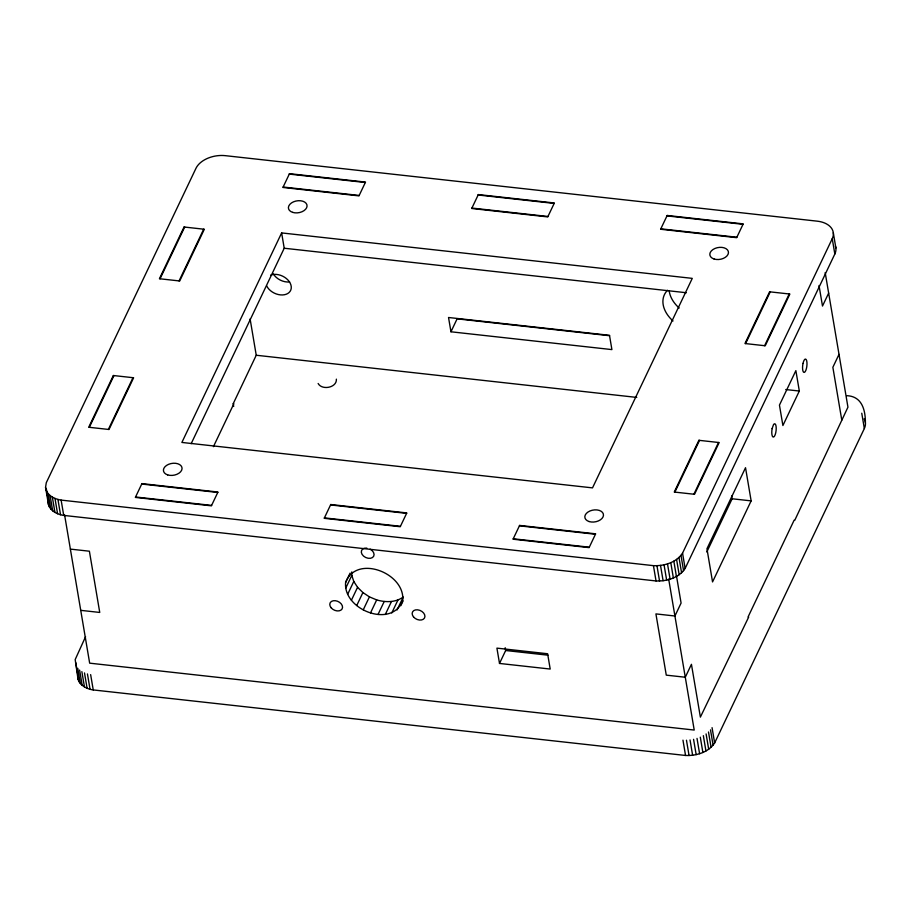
<?xml version="1.0" encoding="UTF-8"?>
<svg xmlns="http://www.w3.org/2000/svg" width="911" height="911" viewBox="0 0 911 911"><rect width="100%" height="100%" fill="white"/><g stroke="black" fill="none" stroke-linecap="round" stroke-linejoin="round"><path stroke-width="1.37" d="M48.545 504.933L45.55 487.374L46.279 482.728L195.979 168.296A23.504 14.986 -9.6 0 1 225.336 155.667L817.247 221.168A23.504 14.986 -9.6 0 1 832.244 238.705L834.829 254.021L685.129 568.441C678.957 577.859 666.806 581.434 656.034 580.956L63.724 515.41C56.209 514.499 47.019 509.067 48.249 500.367M77.765 674.88C76.535 683.58 85.736 689.012 93.241 689.934L685.55 755.47C696.323 755.948 708.473 752.372 714.645 742.955L864.345 428.534A23.504 14.986 -9.6 0 0 864.14 418.844M345.611 582.493C356.235 553.956 405.338 573.076 402.719 600.474C392.094 629.011 342.98 609.892 345.611 582.493L350.086 573.087M89.346 427.316L113.977 375.583M160.051 278.812L184.682 227.078M108.363 429.423L132.995 377.689M179.068 280.907L203.7 229.185M85.566 636.709L75.18 659.575L78.061 679.458M281.636 232.92L181.881 442.439L592.514 487.875L692.269 278.367L281.636 232.92L284.221 248.236L191.162 443.691M233.683 406.477L233.216 403.698L256.242 355.244L250.104 318.941M213.425 446.663L233.854 403.767L233.216 403.698M450.956 331.786L448.531 317.495L609.493 335.305L611.907 349.596L450.956 331.786L457.106 318.85L609.596 335.726M345.645 588.335L351.805 575.399L351.783 571.903M347.626 594.382L353.787 581.446L351.805 575.399M351.407 600.235L357.567 587.299L353.787 581.446M356.748 605.496L362.908 592.56L357.567 587.299M363.273 609.801L369.422 596.864L362.908 592.56M370.538 612.852L376.687 599.916C385.444 602.478 395.59 602.626 403.231 597.024L397.071 609.96M378.042 614.447L384.203 601.522M385.296 614.481L391.457 601.556M391.787 612.955L397.948 600.019M400.806 605.701L403.038 600.998M499.513 663.447L496.916 648.131L547.613 653.745L550.198 669.05L499.513 663.447L505.662 650.511L505.195 647.732M674.88 492.111L699.511 440.377M745.597 343.606L770.228 291.873M693.897 494.217L718.528 442.484M764.602 345.702L789.233 293.98M45.55 487.374C46.256 495.049 54.307 499.091 61.128 500.105L653.449 565.651C664.21 566.118 676.372 562.554 682.544 553.136L832.244 238.705M828.657 293.126L822.496 306.05L819.023 285.53M706.811 551.964L732.137 498.772L731.658 496.017M799.323 391.035L782.902 425.528L779.452 405.122L795.872 370.629L799.323 391.035L785.749 389.544M751.142 500.879L712.55 581.924L706.947 548.752L745.528 467.707L751.142 500.879L732.137 498.772M839.02 354.356L832.859 367.292L841.787 420.108M289.288 174.103L365.334 182.507M478.138 195L554.173 203.415M666.977 215.896L743.023 224.311M283.139 187.028L359.173 195.444M660.817 228.82L736.862 237.236M471.909 208.061L547.955 216.476M284.221 248.236L686.393 292.738M636.755 397.412L256.242 355.244M141.717 484.048L217.763 492.464M330.556 504.945L406.602 513.36M519.407 525.841L595.441 534.256M135.557 496.985L211.603 505.4M324.407 517.881L400.453 526.296M513.246 538.777L589.292 547.192M70.375 549.105L89.392 551.212L99.743 612.443L80.737 610.347M505.662 650.511L547.91 655.18M846.763 395.681C861.715 396.262 865.404 409.449 865.404 422.579M369.422 596.864L376.687 599.916M318.133 383.485C321.959 390.58 337.059 387.71 336.375 379.147M833.303 232.749L835.888 248.054M861.76 413.23L864.345 428.534M825.184 272.594L847.947 407.171L794.756 520.295L794.119 520.227L748.045 616.998L748.671 617.077L700.377 717.128L691.438 664.313L685.288 677.237L666.271 675.142L655.92 613.9L674.926 616.007L681.086 603.071L676.452 575.706M682.544 553.136L685.129 568.441M712.06 727.65L714.645 742.955M680.984 555.357L683.569 570.673M710.5 729.882L713.085 745.187M678.98 557.475L681.576 572.78M708.496 731.988L711.092 747.293M676.577 559.411L679.173 574.727M706.093 733.936L708.69 749.241M673.833 561.153L676.417 576.458M703.349 735.667L705.934 750.983M670.781 562.656L673.366 577.961M700.297 737.17L702.882 752.475M667.501 563.875L670.086 579.18M697.017 738.4L699.602 753.704M668.674 579.054L694.216 730.053L89.665 663.162L64.59 514.897M664.051 564.809L666.647 580.113M693.567 739.322L696.163 754.627M660.521 565.412L663.106 580.728M690.037 739.937L692.622 755.242M656.956 565.697L659.541 581.013M686.473 740.222L689.058 755.526M653.449 565.651L656.034 580.956M682.965 740.165L685.55 755.47M61.128 500.105L63.724 515.41M90.644 674.618L93.241 689.934M57.928 499.41L60.513 514.715M87.445 673.935L90.041 689.24M54.979 498.408L57.575 513.713M84.495 672.922L87.092 688.238M52.348 497.11L54.933 512.426M81.865 671.635L84.461 686.94M50.094 495.55L52.679 510.866M79.61 670.075L82.195 685.379M48.249 493.762L50.834 509.067M77.765 668.275L80.35 683.592M46.37 489.23L49.445 507.085M75.647 662.354L76.114 665.144M76.376 666.294L78.961 681.599M835.444 246.141A23.504 14.986 -9.6 0 1 834.829 254.021M370.117 549.151A6.719 4.726 25.5 0 1 372.428 557.578A6.719 4.726 25.5 0 1 362.031 554.298A6.719 4.726 25.5 0 1 366.826 548.115M289.607 281.954A13.437 9.452 25.5 0 1 273.346 273.904M270.669 275.122A13.437 9.452 25.5 0 1 289.265 281.624A13.437 9.452 25.5 0 1 284.46 294.731A13.437 9.452 25.5 0 1 266.707 285.952M679.173 308.032A30.894 21.727 25.5 0 1 669.243 291.235M673.013 320.968A30.894 21.727 25.5 0 1 667.524 290.279M772.129 428.603L771.879 430.322A6.719 2.118 -83.7 0 0 773.678 437.007A6.719 2.118 -83.7 0 0 776.218 428.204A6.719 2.118 -83.7 0 0 773.53 424.583L772.129 428.603M803.001 363.478L802.716 365.186A6.719 2.118 -83.7 0 0 803.935 372.405A6.719 2.118 -83.7 0 0 806.839 366.302A6.719 2.118 -83.7 0 0 805.62 359.093L805.062 359.173A6.719 2.118 -83.7 0 0 803.001 363.478M113.34 375.514L88.72 427.248L108.99 429.491L133.621 377.758L113.34 375.514M184.056 227.01L159.425 278.732L179.706 280.975L204.326 229.253L184.056 227.01M141.922 483.616L135.352 497.417L211.398 505.833L217.968 492.031L141.922 483.616M289.493 173.671L282.934 187.461L358.968 195.876L365.539 182.086L289.493 173.671M330.761 504.512L324.202 518.313L400.236 526.729L406.807 512.927L330.761 504.512M478.343 194.567L471.704 208.494L547.75 216.909L554.378 202.982L478.343 194.567M519.612 525.419L513.041 539.21L589.087 547.625L595.657 533.823L519.612 525.419M667.182 215.463L660.612 229.253L736.657 237.669L743.228 223.878L667.182 215.463M698.885 440.309L674.254 492.042L694.524 494.286L719.155 442.552L698.885 440.309M769.59 291.805L744.959 343.527L765.24 345.77L789.871 294.048L769.59 291.805M589.075 521.536A9.406 5.99 -9.6 0 0 603.469 515.353A9.406 5.99 -9.6 0 0 589.907 511.003A9.406 5.99 -9.6 0 0 589.075 521.536M714.076 259.009A9.406 5.99 -9.6 0 0 728.458 252.814A9.406 5.99 -9.6 0 0 714.907 248.475A9.406 5.99 -9.6 0 0 714.076 259.009M167.67 474.904A9.406 5.99 -9.6 0 0 182.052 468.721A9.406 5.99 -9.6 0 0 168.501 464.371A9.406 5.99 -9.6 0 0 167.67 474.904M292.67 212.377A9.406 5.99 -9.6 0 0 307.053 206.182A9.406 5.99 -9.6 0 0 293.501 201.832A9.406 5.99 -9.6 0 0 292.67 212.377M413.492 616.872A6.719 4.726 25.5 0 0 424.469 618.079A6.719 4.726 25.5 0 0 417.682 609.823A6.719 4.726 25.5 0 0 413.492 616.872M331.114 607.751A6.719 4.726 25.5 0 0 342.08 608.969A6.719 4.726 25.5 0 0 335.305 600.702A6.719 4.726 25.5 0 0 331.114 607.751"/></g></svg>
